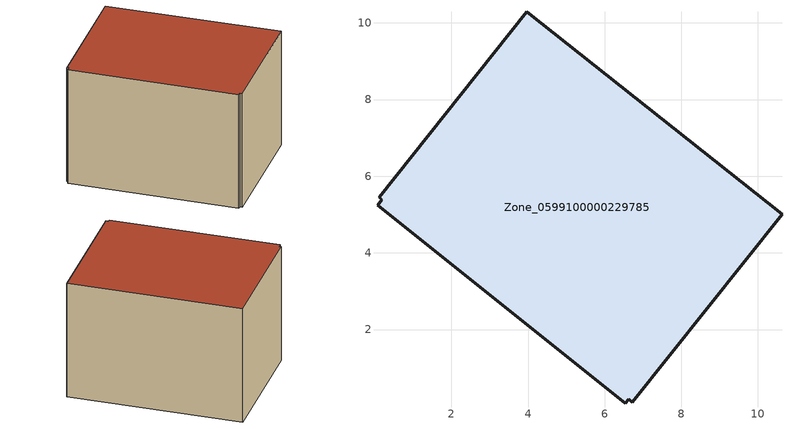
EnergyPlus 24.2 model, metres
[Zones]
Zone_0599100000229785
 floor ground (C_G): 0.12,5.45 3.97,10.29 10.63,5.01 6.73,0.11 6.63,0.19 6.54,0.08 0.07,5.24 0.19,5.39 z0.4
 wall outside (C_F): 3.97,10.29 0.12,5.45 0.19,5.39 0.07,5.24 6.54,0.08 6.63,0.19 6.73,0.11 10.63,5.01 3.97,10.29 z0.4:6.4
 roof outside (C_R): 0.19,5.39 0.07,5.24 6.54,0.08 6.63,0.19 6.73,0.11 10.63,5.01 3.97,10.29 0.12,5.45 z6.4
[BUILDING]
Pand.0599100000229785: North Axis=0; Terrain=City; Loads Convergence Tolerance Value=0.04; Temperature Convergence Tolerance Value=0.4; Solar Distribution=FullExterior; Maximum Number of Warmup Days=25; Minimum Number of Warmup Days=1
[Site:Location]
Rotterdam.The.Hague.AP_ZH_NLD Design_Conditions: Latitude=51.96; Longitude=4.45; Time Zone=1; Elevation=-4.5
[SITE:GROUNDTEMPERATURE:BUILDINGSURFACE]
18, 18, 18, 18, 18, 18, 18, 18, 18, 18, 18, 18
[MATERIAL] Thermal Absorptance=0.9; Solar Absorptance=0.7; Visible Absorptance=0.7
Name | Roughness | Thickness | Conductivity | Density | Specific Heat
G.TC.1946-1964 | MediumSmooth | 0.15 | 1 | 540 | 1210
F.TC.1946-1964 | Rough | 0.3 | 0.857143 | 1920 | 840
R.TC.1946-1964 | MediumRough | 0.2 | 0.235294 | 1500 | 1000
[CONSTRUCTION]
C_G: G.TC.1946-1964
C_F: F.TC.1946-1964
C_R: R.TC.1946-1964
[ZONE]
Zone_0599100000229785: Type=1; Multiplier=1; Ceiling Height=Autocalculate; Volume=Autocalculate; Floor Area=autocalculate; Part of Total Floor Area=Yes
[ZONEINFILTRATION:DESIGNFLOWRATE]
Infil_Zone_0599100000229785: Zone or ZoneList or Space or SpaceList=Zone_0599100000229785; Schedule=AlwaysOn; Design Flow Rate Calculation Method=Flow/Area; Flow Rate per Floor Area=0.003; Constant Term Coefficient=1; Temperature Term Coefficient=0; Velocity Term Coefficient=0; Velocity Squared Term Coefficient=0
[HVACTEMPLATE:ZONE:IDEALLOADSAIRSYSTEM]
Zone_0599100000229785: Maximum Heating Supply Air Temperature=50; Minimum Cooling Supply Air Temperature=13; Maximum Heating Supply Air Humidity Ratio=0.0156; Minimum Cooling Supply Air Humidity Ratio=0.0077; Heating Limit=NoLimit; Cooling Limit=NoLimit; Dehumidification Control Type=ConstantSensibleHeatRatio; Cooling Sensible Heat Ratio=0.7; Dehumidification Setpoint=60; Humidification Control Type=None; Humidification Setpoint=30; Outdoor Air Method=None; Outdoor Air Flow Rate per Person=0.00944; Outdoor Air Flow Rate per Zone Floor Area=0; Outdoor Air Flow Rate per Zone=0; Demand Controlled Ventilation Type=None; Outdoor Air Economizer Type=NoEconomizer; Heat Recovery Type=None; Sensible Heat Recovery Effectiveness=0.7; Latent Heat Recovery Effectiveness=0.65
[ZONECONTROL:THERMOSTAT]
ThermostatControl_Zone_0599100000229785: Zone or ZoneList=Zone_0599100000229785; Control Type Schedule=DualSetpointControlType; Control 1=Thermostat_Zone_0599100000229785; Temperature Difference Between Cutout And Setpoint=0
[THERMOSTATSETPOINT:DUALSETPOINT]
Thermostat_Zone_0599100000229785: Heating Setpoint Temperature Schedule=HeatingSetpoint_Zone_0599100000229785; Cooling Setpoint Temperature Schedule=CoolingSetpoint_Zone_0599100000229785
[SCHEDULE:COMPACT]
HeatingSetpoint_Zone_0599100000229785: Through: 12/31, For: AllDays, Until: 24:00, 21
CoolingSetpoint_Zone_0599100000229785: Through: 12/31, For: AllDays, Until: 24:00, 24
DualSetpointControlType: Through: 12/31, For: AllDays, Until: 24:00, 4
AlwaysOn: Through: 12/31, For: AllDays, Until: 24:00, 1
